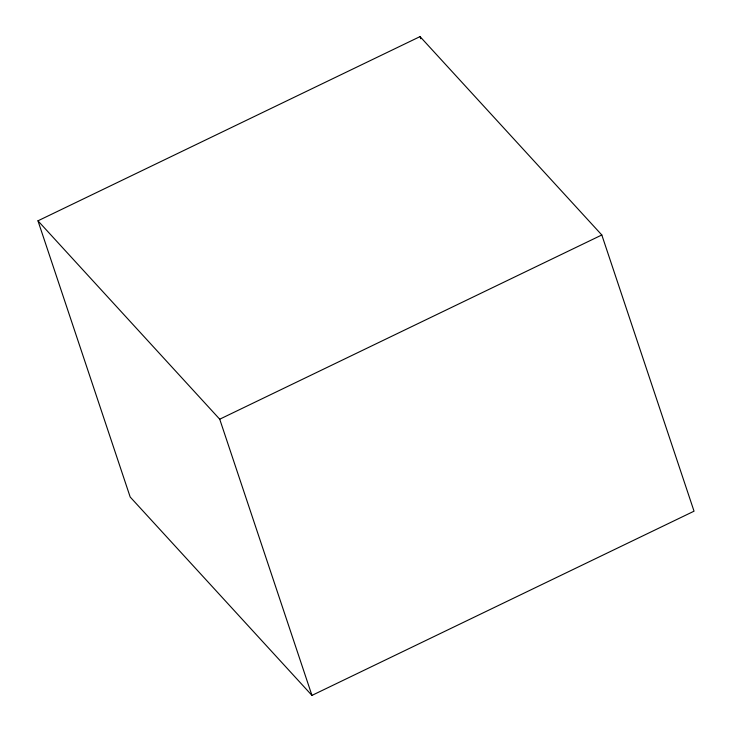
<?xml version="1.0" encoding="UTF-8"?>
<svg xmlns="http://www.w3.org/2000/svg" width="732" height="732" viewBox="0 0 732 732"><rect width="100%" height="100%" fill="white"/><g stroke="black" fill="none" stroke-linecap="round" stroke-linejoin="round"><path stroke-width="1.1" d="M37.963 220.817L420.049 36.6L601.814 234.981L694.037 511.183L311.951 695.4L130.186 497.019L37.963 220.817L219.719 419.198L311.951 695.4M219.719 419.198L601.814 234.981M420.049 36.6L420.772 38.769"/></g></svg>
